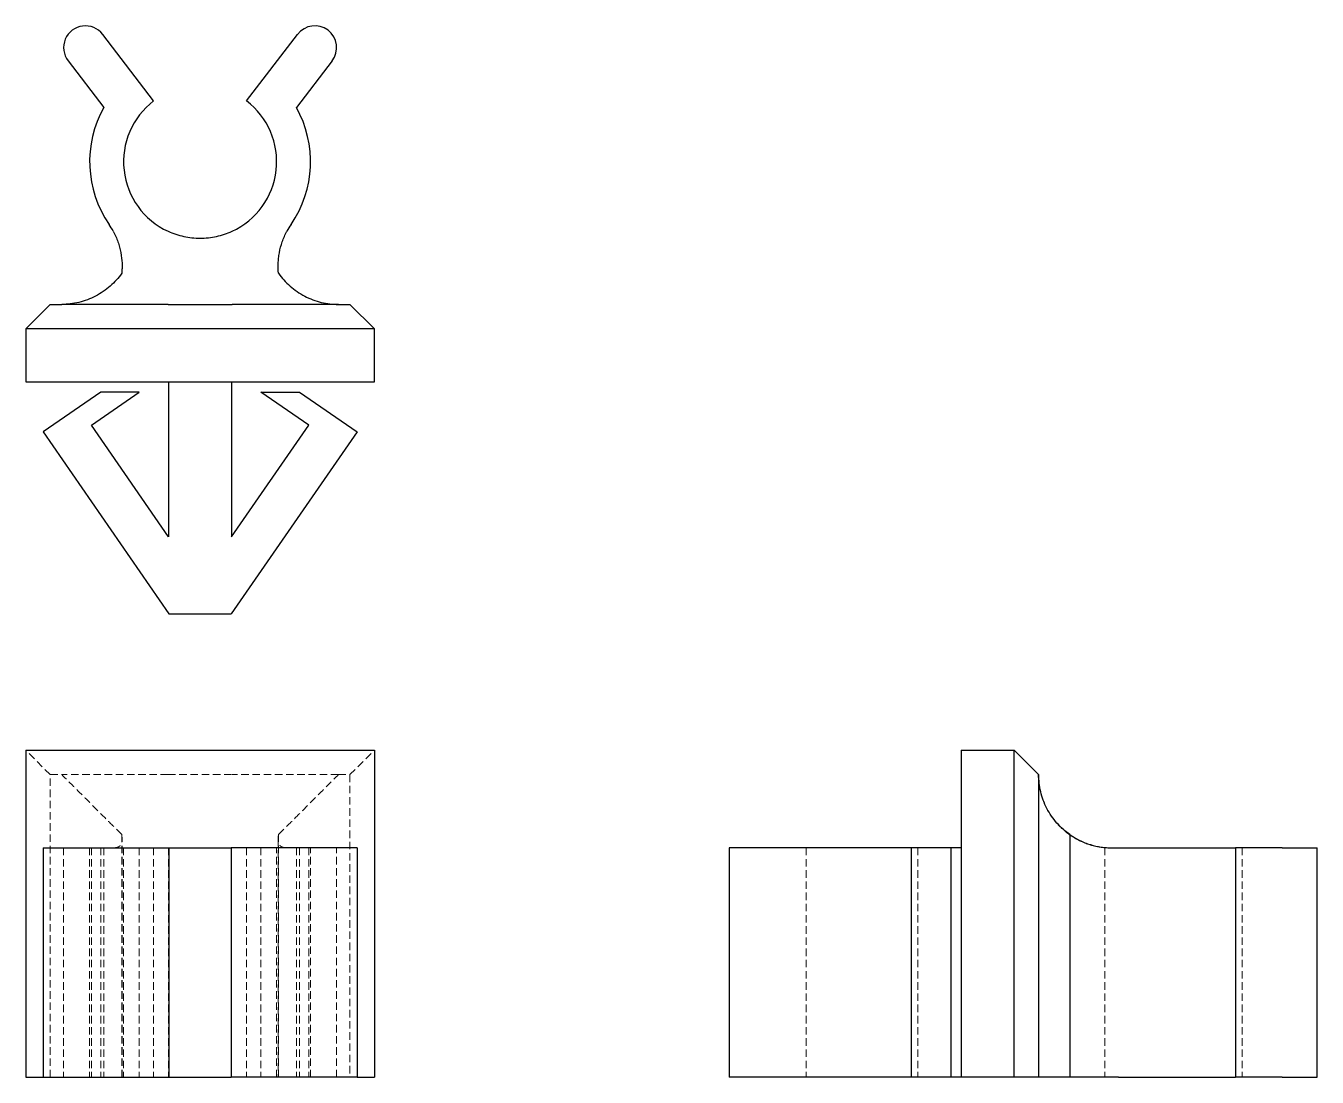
# Model space of a CAD drawing. Header units: millimetres. Extents: x 53 to 273, y 29 to 208.
import ezdxf

# ---------------------------------------------------------------- set-up
doc = ezdxf.new("R2010")
doc.units = ezdxf.units.MM
doc.linetypes.add('HIDDEN', pattern=[1.905, 1.27, -0.635])

msp = doc.modelspace()

# ---------------------------------------------------------------- linework, layer by layer
at = {"color": 7, "linetype": 'Continuous', "lineweight": 25}
for p, q in [((75.09, 195.23), (66.43, 206.55)), ((90.91, 195.23), (99.57, 206.55)), ((60.56, 202.06), (66.63, 194.12)), ((105.44, 202.06), (99.37, 194.12)), ((57.51, 160.62), (53.36, 156.47)), ((57.51, 160.62), (59.48, 160.62)), ((77.56, 160.62), (59.48, 160.62)), ((77.56, 160.62), (88.44, 160.62)), ((106.52, 160.62), (88.44, 160.62)), ((106.52, 160.62), (108.49, 160.62)), ((108.49, 160.62), (112.64, 156.47)), ((112.64, 156.47), (53.36, 156.47)), ((53.36, 156.47), (53.36, 147.45)), ((112.64, 147.45), (112.64, 156.47)), ((53.36, 147.45), (112.64, 147.45)), ((77.65, 147.45), (77.65, 121.1)), ((88.35, 147.45), (88.35, 121.1)), ((66.1, 145.7), (56.31, 138.94)), ((64.52, 140.08), (72.66, 145.7)), ((72.66, 145.7), (66.1, 145.7)), ((101.48, 140.08), (93.34, 145.7)), ((93.34, 145.7), (99.9, 145.7)), ((99.9, 145.7), (109.69, 138.94)), ((56.31, 138.94), (77.7, 108)), ((77.65, 121.1), (64.52, 140.08)), ((109.69, 138.94), (88.3, 108)), ((88.35, 121.1), (101.48, 140.08)), ((77.7, 108), (88.3, 108)), ((53.36, 84.8), (53.36, 29.2)), ((53.36, 84.8), (112.64, 84.8)), ((112.64, 84.8), (112.64, 29.2)), ((212.45, 84.8), (212.45, 29.2)), ((212.45, 84.8), (221.47, 84.8)), ((221.47, 29.2), (221.47, 84.8)), ((225.62, 80.65), (221.47, 84.8)), ((225.62, 80.65), (225.62, 29.2)), ((230.91, 70.47), (230.91, 29.2)), ((56.31, 68.2), (56.31, 29.2)), ((56.31, 68.2), (77.7, 68.2)), ((77.7, 68.2), (77.7, 29.2)), ((77.7, 68.2), (88.3, 68.2)), ((88.3, 68.2), (88.3, 29.2)), ((109.69, 68.2), (88.3, 68.2)), ((109.69, 68.2), (109.69, 29.2)), ((173, 68.2), (173, 29.2)), ((203.94, 68.2), (173, 68.2)), ((203.94, 68.2), (203.94, 29.2)), ((210.7, 68.2), (203.94, 68.2)), ((210.7, 68.2), (210.7, 29.2)), ((212.45, 68.2), (210.7, 68.2)), ((238.07, 68.2), (239.23, 68.2)), ((239.23, 68.2), (259.12, 68.2)), ((259.12, 68.2), (259.12, 29.2)), ((267.06, 68.2), (259.12, 68.2)), ((267.06, 68.2), (273, 68.2)), ((273, 29.2), (273, 68.2)), ((53.36, 29.2), (56.31, 29.2)), ((56.31, 29.2), (77.7, 29.2)), ((77.7, 29.2), (88.3, 29.2)), ((109.69, 29.2), (88.3, 29.2)), ((109.69, 29.2), (112.64, 29.2)), ((203.94, 29.2), (173, 29.2)), ((210.7, 29.2), (203.94, 29.2)), ((212.45, 29.2), (210.7, 29.2)), ((221.47, 29.2), (212.45, 29.2)), ((225.62, 29.2), (221.47, 29.2)), ((230.91, 29.2), (225.62, 29.2)), ((239.23, 29.2), (230.91, 29.2)), ((239.23, 29.2), (259.12, 29.2)), ((267.06, 29.2), (259.12, 29.2)), ((267.06, 29.2), (273, 29.2))]:
    msp.add_line(p, q, dxfattribs=at)
at = {"color": 7, "linetype": 'HIDDEN', "lineweight": 18}
for p, q in [((57.51, 80.65), (53.36, 84.8)), ((108.49, 80.65), (112.64, 84.8)), ((57.51, 29.2), (57.51, 80.65)), ((57.51, 80.65), (59.48, 80.65)), ((77.56, 80.65), (59.48, 80.65)), ((77.56, 80.65), (88.44, 80.65)), ((106.52, 80.65), (88.44, 80.65)), ((106.52, 80.65), (108.49, 80.65)), ((108.49, 80.65), (108.49, 29.2)), ((225.62, 80.69), (225.74, 79.04)), ((225.73, 79.13), (225.67, 79.63)), ((69.66, 29.2), (69.66, 70.47)), ((96.34, 70.47), (96.34, 29.2)), ((59.79, 68.2), (59.79, 29.2)), ((64.21, 68.2), (64.21, 29.2)), ((64.52, 68.2), (64.52, 29.2)), ((66.1, 68.2), (66.1, 29.2)), ((66.63, 68.2), (66.63, 29.2)), ((69.72, 29.2), (69.72, 69.7)), ((69.98, 68.2), (69.98, 29.2)), ((72.66, 68.2), (72.66, 29.2)), ((75.09, 68.2), (75.09, 29.2)), ((77.65, 68.2), (77.65, 29.2)), ((88.35, 68.2), (88.35, 29.2)), ((90.91, 68.2), (90.91, 29.2)), ((93.34, 68.2), (93.34, 29.2)), ((96.02, 29.2), (96.02, 68.2)), ((96.28, 69.7), (96.28, 29.2)), ((99.37, 68.2), (99.37, 29.2)), ((99.9, 68.2), (99.9, 29.2)), ((101.48, 68.2), (101.48, 29.2)), ((101.79, 29.2), (101.79, 68.2)), ((106.21, 29.2), (106.21, 68.2)), ((186.1, 68.2), (186.1, 29.2)), ((205.08, 68.2), (205.08, 29.2)), ((237.06, 68.24), (236.87, 68.27)), ((236.88, 68.2), (236.88, 29.2)), ((260.23, 68.2), (260.23, 29.2))]:
    msp.add_line(p, q, dxfattribs=at)
at = {"color": 7, "linetype": 'Continuous', "lineweight": 25}
for centre, radius, start, end in [((63.49, 204.3), 3.7, 37.4265, 217.4265), ((102.51, 204.3), 3.7, 322.5735, 142.5735), ((83, 184.89), 18.79, 150.5926, 214.5774), ((83, 184.89), 13.02, 127.4265, 245.2736), ((83, 184.89), 13.02, 294.7264, 52.5735), ((83, 184.89), 18.79, 325.4226, 29.4074), ((57.28, 167.16), 12.45, 28.3395, 34.5774), ((108.72, 167.16), 12.45, 145.4226, 151.6605)]:
    msp.add_arc(centre, radius, start, end, dxfattribs=at)
for points, knots in [([(68.23, 173.07), (68.55, 172.49), (68.81, 171.89), (69.13, 170.98), (69.22, 170.67), (69.39, 170.05), (69.46, 169.73), (69.63, 168.81), (69.69, 168.21), (69.73, 167.32), (69.73, 167.03), (69.71, 166.46), (69.69, 166.18), (69.66, 165.91)], [0, 0, 0, 0, 0.25, 0.25, 0.375, 0.375, 0.5, 0.5, 0.75, 0.75, 0.875, 0.875, 1, 1, 1, 1]), ([(77.56, 173.07), (78.41, 172.68), (79.3, 172.38), (80.68, 172.08), (81.14, 172), (82.07, 171.9), (82.54, 171.88), (83.47, 171.88), (83.93, 171.9), (84.87, 172), (85.33, 172.08), (86.7, 172.38), (87.59, 172.68), (88.44, 173.07)], [0, 0, 0, 0, 0.25, 0.25, 0.375, 0.375, 0.5, 0.5, 0.625, 0.625, 0.75, 0.75, 1, 1, 1, 1]), ([(96.34, 165.91), (96.28, 166.45), (96.26, 167.02), (96.29, 167.9), (96.32, 168.19), (96.38, 168.8), (96.43, 169.11), (96.6, 170.04), (96.76, 170.65), (97.08, 171.57), (97.2, 171.88), (97.47, 172.48), (97.61, 172.78), (97.77, 173.07)], [0, 0, 0, 0, 0.25, 0.25, 0.375, 0.375, 0.5, 0.5, 0.75, 0.75, 0.875, 0.875, 1, 1, 1, 1]), ([(69.66, 165.91), (69.11, 165.13), (68.45, 164.39), (66.96, 163.07), (66.11, 162.49), (64.32, 161.56), (63.36, 161.2), (61.42, 160.74), (60.43, 160.62), (59.48, 160.62)], [0, 0, 0, 0, 0.25, 0.25, 0.5, 0.5, 0.75, 0.75, 1, 1, 1, 1]), ([(96.34, 165.91), (96.89, 165.13), (97.55, 164.39), (99.04, 163.07), (99.89, 162.49), (101.68, 161.56), (102.64, 161.2), (104.58, 160.74), (105.57, 160.62), (106.52, 160.62)], [0, 0, 0, 0, 0.25, 0.25, 0.5, 0.5, 0.75, 0.75, 1, 1, 1, 1]), ([(230.91, 70.47), (230.13, 71.02), (229.39, 71.67), (228.07, 73.17), (227.49, 74.01), (226.56, 75.81), (226.2, 76.77), (225.74, 78.71), (225.62, 79.7), (225.62, 80.65)], [0, 0, 0, 0, 0.25, 0.25, 0.5, 0.5, 0.75, 0.75, 1, 1, 1, 1]), ([(230.91, 70.47), (231.45, 70.09), (232.02, 69.76), (232.9, 69.33), (233.19, 69.19), (233.8, 68.95), (234.11, 68.84), (235.04, 68.56), (235.65, 68.42), (236.57, 68.29), (236.88, 68.26), (237.48, 68.21), (237.78, 68.2), (238.07, 68.2)], [0, 0, 0, 0, 0.25, 0.25, 0.375, 0.375, 0.5, 0.5, 0.75, 0.75, 0.875, 0.875, 1, 1, 1, 1])]:
    msp.add_open_spline(points, degree=3, knots=knots, dxfattribs=at)
at = {"color": 7, "linetype": 'HIDDEN', "lineweight": 18}
for points, knots in [([(69.66, 70.47), (69.11, 71.02), (68.45, 71.67), (66.96, 73.17), (66.11, 74.01), (64.32, 75.81), (63.36, 76.77), (61.42, 78.71), (60.43, 79.7), (59.48, 80.65)], [0, 0, 0, 0, 0.25, 0.25, 0.5, 0.5, 0.75, 0.75, 1, 1, 1, 1]), ([(96.34, 70.47), (96.89, 71.02), (97.55, 71.67), (99.04, 73.17), (99.89, 74.01), (101.68, 75.81), (102.64, 76.77), (104.58, 78.71), (105.57, 79.7), (106.52, 80.65)], [0, 0, 0, 0, 0.25, 0.25, 0.5, 0.5, 0.75, 0.75, 1, 1, 1, 1]), ([(226.12, 77.19), (226.14, 77.1), (226.25, 76.59), (226.6, 75.74), (227.13, 74.6), (227.84, 73.47), (228.75, 72.3), (229.91, 71.14), (231.22, 70.16), (232.59, 69.38), (233.97, 68.81), (235.44, 68.39), (236.46, 68.26), (236.98, 68.19)], [0, 0, 0, 0, 0.01967, 0.10274, 0.183686, 0.270584, 0.369225, 0.479045, 0.598959, 0.694577, 0.794025, 0.896226, 1, 1, 1, 1]), ([(68.23, 68.2), (68.55, 68.2), (68.81, 68.24), (69.13, 68.38), (69.22, 68.43), (69.39, 68.57), (69.46, 68.65), (69.63, 68.94), (69.69, 69.18), (69.73, 69.61), (69.73, 69.76), (69.71, 70.1), (69.69, 70.28), (69.66, 70.47)], [0, 0, 0, 0, 0.25, 0.25, 0.375, 0.375, 0.5, 0.5, 0.75, 0.75, 0.875, 0.875, 1, 1, 1, 1]), ([(96.34, 70.47), (96.28, 70.09), (96.26, 69.76), (96.29, 69.33), (96.32, 69.19), (96.38, 68.95), (96.43, 68.84), (96.6, 68.56), (96.76, 68.42), (97.08, 68.29), (97.2, 68.26), (97.47, 68.21), (97.61, 68.2), (97.77, 68.2)], [0, 0, 0, 0, 0.25, 0.25, 0.375, 0.375, 0.5, 0.5, 0.75, 0.75, 0.875, 0.875, 1, 1, 1, 1]), ([(232.19, 69.68), (232.09, 69.74), (231.6, 69.98), (230.81, 70.52), (230.07, 71.07), (229.72, 71.42), (229.67, 71.47)], [0, 0, 0, 0, 0.118262, 0.5243, 0.925525, 1, 1, 1, 1]), ([(77.56, 68.2), (78.41, 68.2), (79.3, 68.2), (80.68, 68.2), (81.14, 68.2), (82.07, 68.2), (82.54, 68.2), (83.47, 68.2), (83.93, 68.2), (84.87, 68.2), (85.33, 68.2), (86.7, 68.2), (87.59, 68.2), (88.44, 68.2)], [0, 0, 0, 0, 0.25, 0.25, 0.375, 0.375, 0.5, 0.5, 0.625, 0.625, 0.75, 0.75, 1, 1, 1, 1])]:
    msp.add_open_spline(points, degree=3, knots=knots, dxfattribs=at)

doc.saveas('drawing.dxf')
